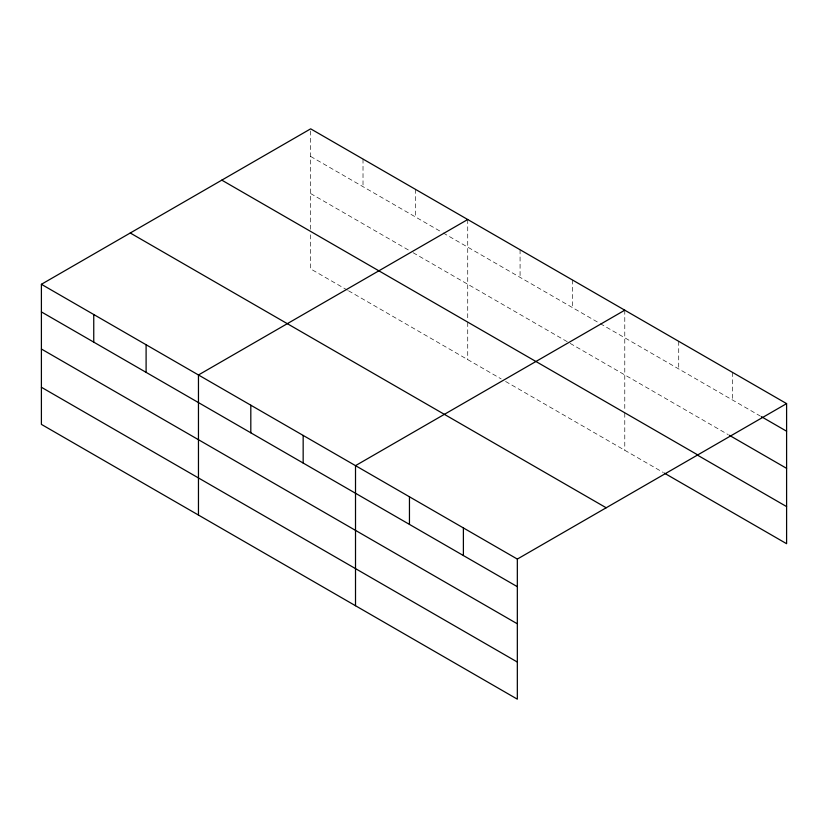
<?xml version="1.0" encoding="UTF-8"?>
<svg xmlns="http://www.w3.org/2000/svg" width="828" height="828" viewBox="0 0 828 828"><rect width="100%" height="100%" fill="white"/><g stroke="black" fill="none" stroke-linecap="round" stroke-linejoin="round"><path stroke-width="0.62" stroke-dasharray="4.14 3.1" d="M310.666 229.263L310.666 128.837M310.666 156.451L442.1 232.337M443.218 232.978L599.161 323.013M600.279 323.655L760.176 415.977M310.666 193.566L408.69 250.159M413.141 252.726L569.084 342.761M570.202 343.403L728.257 434.659M347.429 290.152L310.666 268.924L310.666 231.809M348.536 290.794L501.137 378.893M505.597 381.47L663.311 472.519M732.656 372.476L732.656 400.09M678.722 341.333L678.722 368.946M624.778 310.189L624.778 410.616M624.778 413.162L624.778 450.277M572.427 279.967L572.427 307.581M520.077 249.735L520.077 277.349M467.727 219.513L467.727 319.939M467.727 322.485L467.727 359.6M415.377 189.291L415.377 216.905M363.016 159.059L363.016 186.673"/><path stroke-width="1.24" d="M517.334 623.805L517.334 559.076L41.4 284.294L41.4 424.381L517.334 699.163L517.334 623.805L41.4 349.023M664.408 473.161L786.6 543.706L786.6 403.619L310.666 128.837L41.4 284.294M467.727 219.513L198.461 374.97L198.461 515.057M624.778 310.189L355.512 465.646L355.512 605.734M517.334 559.076L786.6 403.619M761.284 416.608L786.6 431.222M729.354 435.3L786.6 468.348M221.811 180.142L697.745 454.914M697.435 455.11L786.6 506.591M130.255 232.999L606.189 507.771M41.4 311.908L517.334 586.69M41.4 387.266L517.334 662.048M463.39 527.933L463.39 555.547M409.456 496.79L409.456 524.403M303.162 435.424L303.162 463.038M250.812 405.202L250.812 432.806M146.101 344.748L146.101 372.362M93.75 314.526L93.75 342.13"/></g></svg>
